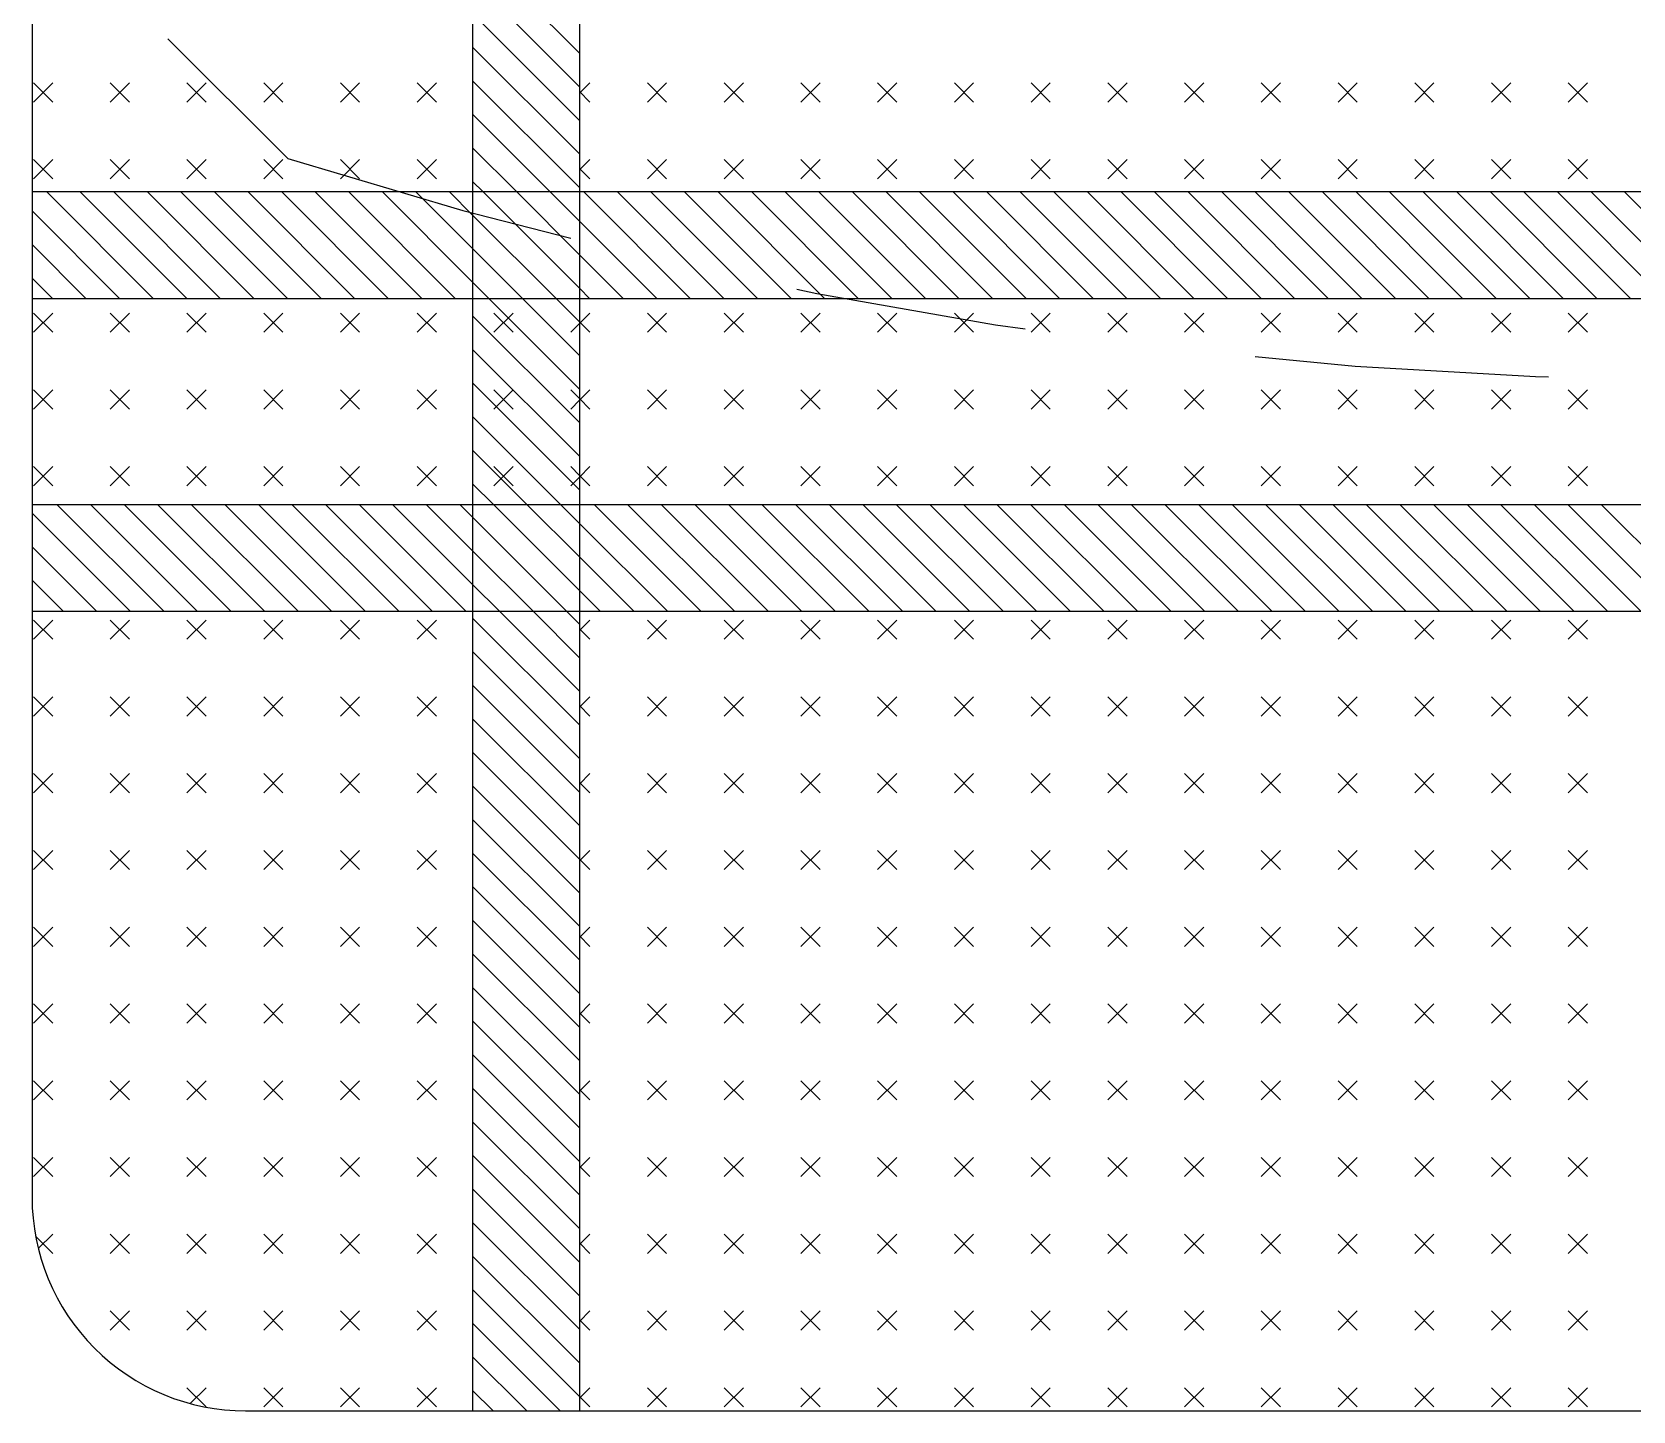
# Model space of a CAD drawing. Extents: x 877.3 to 905.5, y -378.9 to -356.4.
# Drawn here: x 884.584 to 885.276, y -370.629 to -370.034 of the extents above; entities that cross this region are included whole.
import ezdxf

# ---------------------------------------------------------------- set-up
doc = ezdxf.new("R2010")
doc.units = 0
doc.header["$LTSCALE"] = 0.01
doc.linetypes.add('DASHDOT', pattern=[25.4, 12.7, -6.35, 0, -6.35])
doc.layers.get('0').update_dxf_attribs({"linetype": 'CONTINUOUS'})

msp = doc.modelspace()

# ---------------------------------------------------------------- linework, layer by layer
at = {"color": 7}
for p, q in [((884.58451, -368.87675), (884.58445, -370.53659)), ((884.77468, -369.27101), (884.77462, -370.62881)), ((884.82079, -369.27101), (884.82073, -370.62881)), ((884.82075, -370.04294), (884.77465, -369.99684)), ((884.82075, -370.05743), (884.77465, -370.01133)), ((884.82075, -370.07192), (884.77465, -370.02582)), ((884.82075, -370.08642), (884.77465, -370.04031)), ((884.82075, -370.10091), (884.77465, -370.0548)), ((884.59337, -370.06399), (884.58509, -370.05571)), ((884.58509, -370.06399), (884.59337, -370.05571)), ((884.6265, -370.06399), (884.61821, -370.05571)), ((884.61821, -370.06399), (884.6265, -370.05571)), ((884.65962, -370.06399), (884.65134, -370.05571)), ((884.65134, -370.06399), (884.65962, -370.05571)), ((884.69274, -370.06399), (884.68446, -370.05571)), ((884.68446, -370.06399), (884.69274, -370.05571)), ((884.72587, -370.06399), (884.71759, -370.05571)), ((884.71759, -370.06399), (884.72587, -370.05571)), ((884.75899, -370.06399), (884.75071, -370.05571)), ((884.75071, -370.06399), (884.75899, -370.05571)), ((884.82075, -370.06019), (884.82524, -370.05571)), ((884.82524, -370.06399), (884.82075, -370.0595)), ((884.85836, -370.06399), (884.85008, -370.05571)), ((884.85008, -370.06399), (884.85836, -370.05571)), ((884.89149, -370.06399), (884.88321, -370.05571)), ((884.88321, -370.06399), (884.89149, -370.05571)), ((884.92461, -370.06399), (884.91633, -370.05571)), ((884.91633, -370.06399), (884.92461, -370.05571)), ((884.95773, -370.06399), (884.94945, -370.05571)), ((884.94945, -370.06399), (884.95773, -370.05571)), ((884.99086, -370.06399), (884.98258, -370.05571)), ((884.98258, -370.06399), (884.99086, -370.05571)), ((885.02398, -370.06399), (885.0157, -370.05571)), ((885.0157, -370.06399), (885.02398, -370.05571)), ((885.05711, -370.06399), (885.04883, -370.05571)), ((885.04883, -370.06399), (885.05711, -370.05571)), ((885.09023, -370.06399), (885.08195, -370.05571)), ((885.08195, -370.06399), (885.09023, -370.05571)), ((885.12335, -370.06399), (885.11507, -370.05571)), ((885.11507, -370.06399), (885.12335, -370.05571)), ((885.15648, -370.06399), (885.1482, -370.05571)), ((885.1482, -370.06399), (885.15648, -370.05571)), ((885.1896, -370.06399), (885.18132, -370.05571)), ((885.18132, -370.06399), (885.1896, -370.05571)), ((885.22273, -370.06399), (885.21444, -370.05571)), ((885.21444, -370.06399), (885.22273, -370.05571)), ((885.25585, -370.06399), (885.24757, -370.05571)), ((885.24757, -370.06399), (885.25585, -370.05571)), ((884.80815, -370.1028), (884.77465, -370.06929)), ((884.59337, -370.09711), (884.58509, -370.08883)), ((884.58509, -370.09711), (884.59337, -370.08883)), ((884.6265, -370.09711), (884.61821, -370.08883)), ((884.61821, -370.09711), (884.6265, -370.08883)), ((884.65962, -370.09711), (884.65134, -370.08883)), ((884.65134, -370.09711), (884.65962, -370.08883)), ((884.69274, -370.09711), (884.68446, -370.08883)), ((884.68446, -370.09711), (884.69274, -370.08883)), ((884.72587, -370.09711), (884.71759, -370.08883)), ((884.71759, -370.09711), (884.72587, -370.08883)), ((884.75899, -370.09711), (884.75071, -370.08883)), ((884.75071, -370.09711), (884.75899, -370.08883)), ((884.79366, -370.1028), (884.77465, -370.08378)), ((884.82075, -370.09332), (884.82524, -370.08883)), ((884.85836, -370.09711), (884.85008, -370.08883)), ((884.85008, -370.09711), (884.85836, -370.08883)), ((884.89149, -370.09711), (884.88321, -370.08883)), ((884.88321, -370.09711), (884.89149, -370.08883)), ((884.92461, -370.09711), (884.91633, -370.08883)), ((884.91633, -370.09711), (884.92461, -370.08883)), ((884.95773, -370.09711), (884.94945, -370.08883)), ((884.94945, -370.09711), (884.95773, -370.08883)), ((884.99086, -370.09711), (884.98258, -370.08883)), ((884.98258, -370.09711), (884.99086, -370.08883)), ((885.02398, -370.09711), (885.0157, -370.08883)), ((885.0157, -370.09711), (885.02398, -370.08883)), ((885.05711, -370.09711), (885.04883, -370.08883)), ((885.04883, -370.09711), (885.05711, -370.08883)), ((885.09023, -370.09711), (885.08195, -370.08883)), ((885.08195, -370.09711), (885.09023, -370.08883)), ((885.12335, -370.09711), (885.11507, -370.08883)), ((885.11507, -370.09711), (885.12335, -370.08883)), ((885.15648, -370.09711), (885.1482, -370.08883)), ((885.1482, -370.09711), (885.15648, -370.08883)), ((885.1896, -370.09711), (885.18132, -370.08883)), ((885.18132, -370.09711), (885.1896, -370.08883)), ((885.22273, -370.09711), (885.21444, -370.08883)), ((885.21444, -370.09711), (885.22273, -370.08883)), ((885.25585, -370.09711), (885.24757, -370.08883)), ((885.24757, -370.09711), (885.25585, -370.08883)), ((884.82524, -370.09711), (884.82075, -370.09263)), ((885.96766, -370.10285), (884.58446, -370.10279)), ((884.63688, -370.1489), (884.59077, -370.10279)), ((884.65137, -370.1489), (884.60526, -370.10279)), ((884.66586, -370.1489), (884.61975, -370.10279)), ((884.68035, -370.1489), (884.63424, -370.10279)), ((884.69484, -370.1489), (884.64874, -370.10279)), ((884.70934, -370.1489), (884.66323, -370.10279)), ((884.72383, -370.1489), (884.67772, -370.10279)), ((884.73832, -370.1489), (884.69221, -370.10279)), ((884.75281, -370.1489), (884.70671, -370.10279)), ((884.76731, -370.1489), (884.7212, -370.10279)), ((884.77464, -370.14175), (884.73569, -370.1028)), ((884.77464, -370.12726), (884.75018, -370.1028)), ((884.77464, -370.11277), (884.76467, -370.1028)), ((884.77917, -370.1028), (884.77464, -370.09827)), ((884.82075, -370.14438), (884.77917, -370.1028)), ((884.82075, -370.12989), (884.79366, -370.1028)), ((884.82075, -370.1154), (884.80815, -370.1028)), ((884.86875, -370.14891), (884.82264, -370.1028)), ((884.88324, -370.14891), (884.83714, -370.1028)), ((884.89774, -370.14891), (884.85163, -370.1028)), ((884.91223, -370.14891), (884.86612, -370.1028)), ((884.92672, -370.14891), (884.88061, -370.1028)), ((884.94121, -370.14891), (884.89511, -370.1028)), ((884.95571, -370.14891), (884.9096, -370.1028)), ((884.9702, -370.14891), (884.92409, -370.1028)), ((884.98469, -370.14891), (884.93858, -370.1028)), ((884.99918, -370.14891), (884.95307, -370.1028)), ((885.01368, -370.14891), (884.96757, -370.1028)), ((885.02817, -370.14891), (884.98206, -370.10281)), ((885.04266, -370.14891), (884.99655, -370.10281)), ((885.05715, -370.14892), (885.01104, -370.10281)), ((885.07164, -370.14892), (885.02554, -370.10281)), ((885.08614, -370.14892), (885.04003, -370.10281)), ((885.10063, -370.14892), (885.05452, -370.10281)), ((885.11512, -370.14892), (885.06901, -370.10281)), ((885.12961, -370.14892), (885.08351, -370.10281)), ((885.14411, -370.14892), (885.098, -370.10281)), ((885.1586, -370.14892), (885.11249, -370.10281)), ((885.17309, -370.14892), (885.12698, -370.10281)), ((885.18758, -370.14892), (885.14147, -370.10281)), ((885.20208, -370.14892), (885.15597, -370.10281)), ((885.21657, -370.14892), (885.17046, -370.10281)), ((885.23106, -370.14892), (885.18495, -370.10281)), ((885.24555, -370.14892), (885.19944, -370.10281)), ((885.26004, -370.14892), (885.21394, -370.10281)), ((885.27454, -370.14892), (885.22843, -370.10282)), ((885.28903, -370.14892), (885.24292, -370.10282)), ((885.30352, -370.14893), (885.25741, -370.10282)), ((885.31801, -370.14893), (885.27191, -370.10282)), ((884.62238, -370.1489), (884.58446, -370.11098)), ((884.81078, -370.14891), (884.77464, -370.11277)), ((884.85426, -370.14891), (884.82075, -370.1154)), ((884.60789, -370.1489), (884.58446, -370.12547)), ((884.79629, -370.1489), (884.77464, -370.12726)), ((884.83977, -370.14891), (884.82075, -370.12989)), ((884.5934, -370.1489), (884.58446, -370.13996)), ((884.7818, -370.1489), (884.77464, -370.14175)), ((884.82528, -370.14891), (884.82075, -370.14438)), ((885.96766, -370.14895), (884.58446, -370.1489)), ((884.82075, -370.18785), (884.7818, -370.1489)), ((884.82075, -370.17336), (884.79629, -370.1489)), ((884.82075, -370.15887), (884.81078, -370.14891)), ((884.59337, -370.16336), (884.58509, -370.15508)), ((884.58509, -370.16336), (884.59337, -370.15508)), ((884.6265, -370.16336), (884.61821, -370.15508)), ((884.61821, -370.16336), (884.6265, -370.15508)), ((884.65962, -370.16336), (884.65134, -370.15508)), ((884.65134, -370.16336), (884.65962, -370.15508)), ((884.69274, -370.16336), (884.68446, -370.15508)), ((884.68446, -370.16336), (884.69274, -370.15508)), ((884.72587, -370.16336), (884.71759, -370.15508)), ((884.71759, -370.16336), (884.72587, -370.15508)), ((884.75899, -370.16336), (884.75071, -370.15508)), ((884.75071, -370.16336), (884.75899, -370.15508)), ((884.82075, -370.20234), (884.77464, -370.15624)), ((884.79212, -370.16336), (884.78383, -370.15508)), ((884.78383, -370.16336), (884.79212, -370.15508)), ((884.82075, -370.15887), (884.81696, -370.15508)), ((884.82075, -370.15957), (884.82524, -370.15508)), ((884.85836, -370.16336), (884.85008, -370.15508)), ((884.85008, -370.16336), (884.85836, -370.15508)), ((884.89149, -370.16336), (884.88321, -370.15508)), ((884.88321, -370.16336), (884.89149, -370.15508)), ((884.92461, -370.16336), (884.91633, -370.15508)), ((884.91633, -370.16336), (884.92461, -370.15508)), ((884.95773, -370.16336), (884.94945, -370.15508)), ((884.94945, -370.16336), (884.95773, -370.15508)), ((884.99086, -370.16336), (884.98258, -370.15508)), ((884.98258, -370.16336), (884.99086, -370.15508)), ((885.02398, -370.16336), (885.0157, -370.15508)), ((885.0157, -370.16336), (885.02398, -370.15508)), ((885.05711, -370.16336), (885.04883, -370.15508)), ((885.04883, -370.16336), (885.05711, -370.15508)), ((885.09023, -370.16336), (885.08195, -370.15508)), ((885.08195, -370.16336), (885.09023, -370.15508)), ((885.12335, -370.16336), (885.11507, -370.15508)), ((885.11507, -370.16336), (885.12335, -370.15508)), ((885.15648, -370.16336), (885.1482, -370.15508)), ((885.1482, -370.16336), (885.15648, -370.15508)), ((885.1896, -370.16336), (885.18132, -370.15508)), ((885.18132, -370.16336), (885.1896, -370.15508)), ((885.22273, -370.16336), (885.21444, -370.15508)), ((885.21444, -370.16336), (885.22273, -370.15508)), ((885.25585, -370.16336), (885.24757, -370.15508)), ((885.24757, -370.16336), (885.25585, -370.15508)), ((884.81696, -370.16336), (884.82075, -370.15957)), ((884.82524, -370.16336), (884.82075, -370.15887)), ((884.82075, -370.21684), (884.77464, -370.17073)), ((884.82075, -370.23133), (884.77464, -370.18522)), ((884.59337, -370.19648), (884.58509, -370.1882)), ((884.58509, -370.19648), (884.59337, -370.1882)), ((884.6265, -370.19648), (884.61821, -370.1882)), ((884.61821, -370.19648), (884.6265, -370.1882)), ((884.65962, -370.19648), (884.65134, -370.1882)), ((884.65134, -370.19648), (884.65962, -370.1882)), ((884.69274, -370.19648), (884.68446, -370.1882)), ((884.68446, -370.19648), (884.69274, -370.1882)), ((884.72587, -370.19648), (884.71759, -370.1882)), ((884.71759, -370.19648), (884.72587, -370.1882)), ((884.75899, -370.19648), (884.75071, -370.1882)), ((884.75071, -370.19648), (884.75899, -370.1882)), ((884.79212, -370.19648), (884.78383, -370.1882)), ((884.78383, -370.19648), (884.79212, -370.1882)), ((884.82075, -370.19199), (884.81696, -370.1882)), ((884.81696, -370.19648), (884.82075, -370.1927)), ((884.82075, -370.1927), (884.82524, -370.1882)), ((884.82524, -370.19648), (884.82075, -370.19199)), ((884.85836, -370.19648), (884.85008, -370.1882)), ((884.85008, -370.19648), (884.85836, -370.1882)), ((884.89149, -370.19648), (884.88321, -370.1882)), ((884.88321, -370.19648), (884.89149, -370.1882)), ((884.92461, -370.19648), (884.91633, -370.1882)), ((884.91633, -370.19648), (884.92461, -370.1882)), ((884.95773, -370.19648), (884.94945, -370.1882)), ((884.94945, -370.19648), (884.95773, -370.1882)), ((884.99086, -370.19648), (884.98258, -370.1882)), ((884.98258, -370.19648), (884.99086, -370.1882)), ((885.02398, -370.19648), (885.0157, -370.1882)), ((885.0157, -370.19648), (885.02398, -370.1882)), ((885.05711, -370.19648), (885.04883, -370.1882)), ((885.04883, -370.19648), (885.05711, -370.1882)), ((885.09023, -370.19648), (885.08195, -370.1882)), ((885.08195, -370.19648), (885.09023, -370.1882)), ((885.12335, -370.19648), (885.11507, -370.1882)), ((885.11507, -370.19648), (885.12335, -370.1882)), ((885.15648, -370.19648), (885.1482, -370.1882)), ((885.1482, -370.19648), (885.15648, -370.1882)), ((885.1896, -370.19648), (885.18132, -370.1882)), ((885.18132, -370.19648), (885.1896, -370.1882)), ((885.22273, -370.19648), (885.21444, -370.1882)), ((885.21444, -370.19648), (885.22273, -370.1882)), ((885.25585, -370.19648), (885.24757, -370.1882)), ((885.24757, -370.19648), (885.25585, -370.1882)), ((884.81272, -370.23779), (884.77464, -370.19971)), ((884.79823, -370.23779), (884.77464, -370.2142)), ((884.59337, -370.22961), (884.58509, -370.22133)), ((884.58509, -370.22961), (884.59337, -370.22133)), ((884.6265, -370.22961), (884.61821, -370.22133)), ((884.61821, -370.22961), (884.6265, -370.22133)), ((884.65962, -370.22961), (884.65134, -370.22133)), ((884.65134, -370.22961), (884.65962, -370.22133)), ((884.69274, -370.22961), (884.68446, -370.22133)), ((884.68446, -370.22961), (884.69274, -370.22133)), ((884.72587, -370.22961), (884.71759, -370.22133)), ((884.71759, -370.22961), (884.72587, -370.22133)), ((884.75899, -370.22961), (884.75071, -370.22133)), ((884.75071, -370.22961), (884.75899, -370.22133)), ((884.79212, -370.22961), (884.78383, -370.22133)), ((884.78383, -370.22961), (884.79212, -370.22133)), ((884.82075, -370.22512), (884.81696, -370.22133)), ((884.81696, -370.22961), (884.82075, -370.22582)), ((884.82075, -370.22582), (884.82524, -370.22133)), ((884.82524, -370.22961), (884.82075, -370.22512)), ((884.85836, -370.22961), (884.85008, -370.22133)), ((884.85008, -370.22961), (884.85836, -370.22133)), ((884.89149, -370.22961), (884.88321, -370.22133)), ((884.88321, -370.22961), (884.89149, -370.22133)), ((884.92461, -370.22961), (884.91633, -370.22133)), ((884.91633, -370.22961), (884.92461, -370.22133)), ((884.95773, -370.22961), (884.94945, -370.22133)), ((884.94945, -370.22961), (884.95773, -370.22133)), ((884.99086, -370.22961), (884.98258, -370.22133)), ((884.98258, -370.22961), (884.99086, -370.22133)), ((885.02398, -370.22961), (885.0157, -370.22133)), ((885.0157, -370.22961), (885.02398, -370.22133)), ((885.05711, -370.22961), (885.04883, -370.22133)), ((885.04883, -370.22961), (885.05711, -370.22133)), ((885.09023, -370.22961), (885.08195, -370.22133)), ((885.08195, -370.22961), (885.09023, -370.22133)), ((885.12335, -370.22961), (885.11507, -370.22133)), ((885.11507, -370.22961), (885.12335, -370.22133)), ((885.15648, -370.22961), (885.1482, -370.22133)), ((885.1482, -370.22961), (885.15648, -370.22133)), ((885.1896, -370.22961), (885.18132, -370.22133)), ((885.18132, -370.22961), (885.1896, -370.22133)), ((885.22273, -370.22961), (885.21444, -370.22133)), ((885.21444, -370.22961), (885.22273, -370.22133)), ((885.25585, -370.22961), (885.24757, -370.22133)), ((885.24757, -370.22961), (885.25585, -370.22133)), ((884.78373, -370.23779), (884.77464, -370.22869)), ((885.96766, -370.23784), (884.58446, -370.23778)), ((884.62695, -370.28389), (884.58446, -370.2414)), ((884.64144, -370.28389), (884.59533, -370.23778)), ((884.65594, -370.28389), (884.60983, -370.23778)), ((884.67043, -370.28389), (884.62432, -370.23778)), ((884.68492, -370.28389), (884.63881, -370.23778)), ((884.69941, -370.28389), (884.6533, -370.23778)), ((884.7139, -370.28389), (884.6678, -370.23779)), ((884.7284, -370.28389), (884.68229, -370.23779)), ((884.74289, -370.28389), (884.69678, -370.23779)), ((884.75738, -370.2839), (884.71127, -370.23779)), ((884.77187, -370.2839), (884.72577, -370.23779)), ((884.77464, -370.27217), (884.74026, -370.23779)), ((884.77464, -370.25768), (884.75475, -370.23779)), ((884.77464, -370.24319), (884.76924, -370.23779)), ((884.82074, -370.2748), (884.78373, -370.23779)), ((884.82074, -370.26031), (884.79823, -370.23779)), ((884.82075, -370.24582), (884.81272, -370.23779)), ((884.87332, -370.2839), (884.82721, -370.23779)), ((884.88781, -370.2839), (884.8417, -370.23779)), ((884.9023, -370.2839), (884.8562, -370.23779)), ((884.9168, -370.2839), (884.87069, -370.23779)), ((884.93129, -370.2839), (884.88518, -370.23779)), ((884.94578, -370.2839), (884.89967, -370.23779)), ((884.96027, -370.2839), (884.91417, -370.2378)), ((884.97477, -370.2839), (884.92866, -370.2378)), ((884.98926, -370.28391), (884.94315, -370.2378)), ((885.00375, -370.28391), (884.95764, -370.2378)), ((885.01824, -370.28391), (884.97213, -370.2378)), ((885.03274, -370.28391), (884.98663, -370.2378)), ((885.04723, -370.28391), (885.00112, -370.2378)), ((885.06172, -370.28391), (885.01561, -370.2378)), ((885.07621, -370.28391), (885.0301, -370.2378)), ((885.0907, -370.28391), (885.0446, -370.2378)), ((885.1052, -370.28391), (885.05909, -370.2378)), ((885.11969, -370.28391), (885.07358, -370.2378)), ((885.13418, -370.28391), (885.08807, -370.2378)), ((885.14867, -370.28391), (885.10257, -370.2378)), ((885.16317, -370.28391), (885.11706, -370.2378)), ((885.17766, -370.28391), (885.13155, -370.2378)), ((885.19215, -370.28391), (885.14604, -370.2378)), ((885.20664, -370.28391), (885.16053, -370.23781)), ((885.22114, -370.28391), (885.17503, -370.23781)), ((885.23563, -370.28392), (885.18952, -370.23781)), ((885.25012, -370.28392), (885.20401, -370.23781)), ((885.26461, -370.28392), (885.2185, -370.23781)), ((885.2791, -370.28392), (885.233, -370.23781)), ((885.2936, -370.28392), (885.24749, -370.23781)), ((885.30809, -370.28392), (885.26198, -370.23781)), ((884.81535, -370.2839), (884.77464, -370.24319)), ((884.85883, -370.2839), (884.82075, -370.24582)), ((884.61246, -370.28389), (884.58446, -370.25589)), ((884.80086, -370.2839), (884.77464, -370.25768)), ((884.84434, -370.2839), (884.82074, -370.26031)), ((884.59797, -370.28389), (884.58446, -370.27038)), ((884.78637, -370.2839), (884.77464, -370.27217)), ((884.82984, -370.2839), (884.82074, -370.2748)), ((885.96765, -370.28394), (884.58446, -370.28389)), ((884.59337, -370.29586), (884.58509, -370.28758)), ((884.58509, -370.29586), (884.59337, -370.28758)), ((884.6265, -370.29586), (884.61821, -370.28758)), ((884.61821, -370.29586), (884.6265, -370.28758)), ((884.65962, -370.29586), (884.65134, -370.28758)), ((884.65134, -370.29586), (884.65962, -370.28758)), ((884.69274, -370.29586), (884.68446, -370.28758)), ((884.68446, -370.29586), (884.69274, -370.28758)), ((884.72587, -370.29586), (884.71759, -370.28758)), ((884.71759, -370.29586), (884.72587, -370.28758)), ((884.75899, -370.29586), (884.75071, -370.28758)), ((884.75071, -370.29586), (884.75899, -370.28758)), ((884.82074, -370.33276), (884.77464, -370.28666)), ((884.82074, -370.31827), (884.78637, -370.2839)), ((884.82074, -370.30378), (884.80086, -370.2839)), ((884.82074, -370.28929), (884.81535, -370.2839)), ((884.82074, -370.29207), (884.82524, -370.28758)), ((884.85836, -370.29586), (884.85008, -370.28758)), ((884.85008, -370.29586), (884.85836, -370.28758)), ((884.89149, -370.29586), (884.88321, -370.28758)), ((884.88321, -370.29586), (884.89149, -370.28758)), ((884.92461, -370.29586), (884.91633, -370.28758)), ((884.91633, -370.29586), (884.92461, -370.28758)), ((884.95773, -370.29586), (884.94945, -370.28758)), ((884.94945, -370.29586), (884.95773, -370.28758)), ((884.99086, -370.29586), (884.98258, -370.28758)), ((884.98258, -370.29586), (884.99086, -370.28758)), ((885.02398, -370.29586), (885.0157, -370.28758)), ((885.0157, -370.29586), (885.02398, -370.28758)), ((885.05711, -370.29586), (885.04883, -370.28758)), ((885.04883, -370.29586), (885.05711, -370.28758)), ((885.09023, -370.29586), (885.08195, -370.28758)), ((885.08195, -370.29586), (885.09023, -370.28758)), ((885.12335, -370.29586), (885.11507, -370.28758)), ((885.11507, -370.29586), (885.12335, -370.28758)), ((885.15648, -370.29586), (885.1482, -370.28758)), ((885.1482, -370.29586), (885.15648, -370.28758)), ((885.1896, -370.29586), (885.18132, -370.28758)), ((885.18132, -370.29586), (885.1896, -370.28758)), ((885.22273, -370.29586), (885.21444, -370.28758)), ((885.21444, -370.29586), (885.22273, -370.28758)), ((885.25585, -370.29586), (885.24757, -370.28758)), ((885.24757, -370.29586), (885.25585, -370.28758)), ((884.82524, -370.29586), (884.82074, -370.29136)), ((884.82074, -370.34726), (884.77464, -370.30115)), ((884.82074, -370.36175), (884.77464, -370.31564)), ((884.59337, -370.32898), (884.58509, -370.3207)), ((884.58509, -370.32898), (884.59337, -370.3207)), ((884.6265, -370.32898), (884.61821, -370.3207)), ((884.61821, -370.32898), (884.6265, -370.3207)), ((884.65962, -370.32898), (884.65134, -370.3207)), ((884.65134, -370.32898), (884.65962, -370.3207)), ((884.69274, -370.32898), (884.68446, -370.3207)), ((884.68446, -370.32898), (884.69274, -370.3207)), ((884.72587, -370.32898), (884.71759, -370.3207)), ((884.71759, -370.32898), (884.72587, -370.3207)), ((884.75899, -370.32898), (884.75071, -370.3207)), ((884.75071, -370.32898), (884.75899, -370.3207)), ((884.82074, -370.3252), (884.82524, -370.3207)), ((884.85836, -370.32898), (884.85008, -370.3207)), ((884.85008, -370.32898), (884.85836, -370.3207)), ((884.89149, -370.32898), (884.88321, -370.3207)), ((884.88321, -370.32898), (884.89149, -370.3207)), ((884.92461, -370.32898), (884.91633, -370.3207)), ((884.91633, -370.32898), (884.92461, -370.3207)), ((884.95773, -370.32898), (884.94945, -370.3207)), ((884.94945, -370.32898), (884.95773, -370.3207)), ((884.99086, -370.32898), (884.98258, -370.3207)), ((884.98258, -370.32898), (884.99086, -370.3207)), ((885.02398, -370.32898), (885.0157, -370.3207)), ((885.0157, -370.32898), (885.02398, -370.3207)), ((885.05711, -370.32898), (885.04883, -370.3207)), ((885.04883, -370.32898), (885.05711, -370.3207)), ((885.09023, -370.32898), (885.08195, -370.3207)), ((885.08195, -370.32898), (885.09023, -370.3207)), ((885.12335, -370.32898), (885.11507, -370.3207)), ((885.11507, -370.32898), (885.12335, -370.3207)), ((885.15648, -370.32898), (885.1482, -370.3207)), ((885.1482, -370.32898), (885.15648, -370.3207)), ((885.1896, -370.32898), (885.18132, -370.3207)), ((885.18132, -370.32898), (885.1896, -370.3207)), ((885.22273, -370.32898), (885.21444, -370.3207)), ((885.21444, -370.32898), (885.22273, -370.3207)), ((885.25585, -370.32898), (885.24757, -370.3207)), ((885.24757, -370.32898), (885.25585, -370.3207)), ((884.82074, -370.37624), (884.77464, -370.33013)), ((884.82524, -370.32898), (884.82074, -370.32448)), ((884.82074, -370.39073), (884.77463, -370.34462)), ((884.59337, -370.3621), (884.58509, -370.35382)), ((884.58509, -370.3621), (884.59337, -370.35382)), ((884.6265, -370.3621), (884.61821, -370.35382)), ((884.61821, -370.3621), (884.6265, -370.35382)), ((884.65962, -370.3621), (884.65134, -370.35382)), ((884.65134, -370.3621), (884.65962, -370.35382)), ((884.69274, -370.3621), (884.68446, -370.35382)), ((884.68446, -370.3621), (884.69274, -370.35382)), ((884.72587, -370.3621), (884.71759, -370.35382)), ((884.71759, -370.3621), (884.72587, -370.35382)), ((884.75899, -370.3621), (884.75071, -370.35382)), ((884.75071, -370.3621), (884.75899, -370.35382)), ((884.82074, -370.35832), (884.82524, -370.35382)), ((884.82524, -370.3621), (884.82074, -370.35761)), ((884.85836, -370.3621), (884.85008, -370.35382)), ((884.85008, -370.3621), (884.85836, -370.35382)), ((884.89149, -370.3621), (884.88321, -370.35382)), ((884.88321, -370.3621), (884.89149, -370.35382)), ((884.92461, -370.3621), (884.91633, -370.35382)), ((884.91633, -370.3621), (884.92461, -370.35382)), ((884.95773, -370.3621), (884.94945, -370.35382)), ((884.94945, -370.3621), (884.95773, -370.35382)), ((884.99086, -370.3621), (884.98258, -370.35382)), ((884.98258, -370.3621), (884.99086, -370.35382)), ((885.02398, -370.3621), (885.0157, -370.35382)), ((885.0157, -370.3621), (885.02398, -370.35382)), ((885.05711, -370.3621), (885.04883, -370.35382)), ((885.04883, -370.3621), (885.05711, -370.35382)), ((885.09023, -370.3621), (885.08195, -370.35382)), ((885.08195, -370.3621), (885.09023, -370.35382)), ((885.12335, -370.3621), (885.11507, -370.35382)), ((885.11507, -370.3621), (885.12335, -370.35382)), ((885.15648, -370.3621), (885.1482, -370.35382)), ((885.1482, -370.3621), (885.15648, -370.35382)), ((885.1896, -370.3621), (885.18132, -370.35382)), ((885.18132, -370.3621), (885.1896, -370.35382)), ((885.22273, -370.3621), (885.21444, -370.35382)), ((885.21444, -370.3621), (885.22273, -370.35382)), ((885.25585, -370.3621), (885.24757, -370.35382)), ((885.24757, -370.3621), (885.25585, -370.35382)), ((884.82074, -370.40522), (884.77463, -370.35911)), ((884.82074, -370.41971), (884.77463, -370.37361)), ((884.59337, -370.39523), (884.58509, -370.38695)), ((884.58509, -370.39523), (884.59337, -370.38695)), ((884.6265, -370.39523), (884.61821, -370.38695)), ((884.61821, -370.39523), (884.6265, -370.38695)), ((884.65962, -370.39523), (884.65134, -370.38695)), ((884.65134, -370.39523), (884.65962, -370.38695)), ((884.69274, -370.39523), (884.68446, -370.38695)), ((884.68446, -370.39523), (884.69274, -370.38695)), ((884.72587, -370.39523), (884.71759, -370.38695)), ((884.71759, -370.39523), (884.72587, -370.38695)), ((884.75899, -370.39523), (884.75071, -370.38695)), ((884.75071, -370.39523), (884.75899, -370.38695)), ((884.82074, -370.4342), (884.77463, -370.3881)), ((884.82074, -370.39145), (884.82524, -370.38695)), ((884.82524, -370.39523), (884.82074, -370.39073)), ((884.85836, -370.39523), (884.85008, -370.38695)), ((884.85008, -370.39523), (884.85836, -370.38695)), ((884.89149, -370.39523), (884.88321, -370.38695)), ((884.88321, -370.39523), (884.89149, -370.38695)), ((884.92461, -370.39523), (884.91633, -370.38695)), ((884.91633, -370.39523), (884.92461, -370.38695)), ((884.95773, -370.39523), (884.94945, -370.38695)), ((884.94945, -370.39523), (884.95773, -370.38695)), ((884.99086, -370.39523), (884.98258, -370.38695)), ((884.98258, -370.39523), (884.99086, -370.38695)), ((885.02398, -370.39523), (885.0157, -370.38695)), ((885.0157, -370.39523), (885.02398, -370.38695)), ((885.05711, -370.39523), (885.04883, -370.38695)), ((885.04883, -370.39523), (885.05711, -370.38695)), ((885.09023, -370.39523), (885.08195, -370.38695)), ((885.08195, -370.39523), (885.09023, -370.38695)), ((885.12335, -370.39523), (885.11507, -370.38695)), ((885.11507, -370.39523), (885.12335, -370.38695)), ((885.15648, -370.39523), (885.1482, -370.38695)), ((885.1482, -370.39523), (885.15648, -370.38695)), ((885.1896, -370.39523), (885.18132, -370.38695)), ((885.18132, -370.39523), (885.1896, -370.38695)), ((885.22273, -370.39523), (885.21444, -370.38695)), ((885.21444, -370.39523), (885.22273, -370.38695)), ((885.25585, -370.39523), (885.24757, -370.38695)), ((885.24757, -370.39523), (885.25585, -370.38695)), ((884.82074, -370.44869), (884.77463, -370.40259)), ((884.59337, -370.42835), (884.58509, -370.42007)), ((884.58509, -370.42835), (884.59337, -370.42007)), ((884.6265, -370.42835), (884.61821, -370.42007)), ((884.61821, -370.42835), (884.6265, -370.42007)), ((884.65962, -370.42835), (884.65134, -370.42007)), ((884.65134, -370.42835), (884.65962, -370.42007)), ((884.69274, -370.42835), (884.68446, -370.42007)), ((884.68446, -370.42835), (884.69274, -370.42007)), ((884.72587, -370.42835), (884.71759, -370.42007)), ((884.71759, -370.42835), (884.72587, -370.42007)), ((884.75899, -370.42835), (884.75071, -370.42007)), ((884.75071, -370.42835), (884.75899, -370.42007)), ((884.82074, -370.46318), (884.77463, -370.41708)), ((884.82074, -370.42457), (884.82524, -370.42007)), ((884.85836, -370.42835), (884.85008, -370.42007)), ((884.85008, -370.42835), (884.85836, -370.42007)), ((884.89149, -370.42835), (884.88321, -370.42007)), ((884.88321, -370.42835), (884.89149, -370.42007)), ((884.92461, -370.42835), (884.91633, -370.42007)), ((884.91633, -370.42835), (884.92461, -370.42007)), ((884.95773, -370.42835), (884.94945, -370.42007)), ((884.94945, -370.42835), (884.95773, -370.42007)), ((884.99086, -370.42835), (884.98258, -370.42007)), ((884.98258, -370.42835), (884.99086, -370.42007)), ((885.02398, -370.42835), (885.0157, -370.42007)), ((885.0157, -370.42835), (885.02398, -370.42007)), ((885.05711, -370.42835), (885.04883, -370.42007)), ((885.04883, -370.42835), (885.05711, -370.42007)), ((885.09023, -370.42835), (885.08195, -370.42007)), ((885.08195, -370.42835), (885.09023, -370.42007)), ((885.12335, -370.42835), (885.11507, -370.42007)), ((885.11507, -370.42835), (885.12335, -370.42007)), ((885.15648, -370.42835), (885.1482, -370.42007)), ((885.1482, -370.42835), (885.15648, -370.42007)), ((885.1896, -370.42835), (885.18132, -370.42007)), ((885.18132, -370.42835), (885.1896, -370.42007)), ((885.22273, -370.42835), (885.21444, -370.42007)), ((885.21444, -370.42835), (885.22273, -370.42007)), ((885.25585, -370.42835), (885.24757, -370.42007)), ((885.24757, -370.42835), (885.25585, -370.42007)), ((884.82524, -370.42835), (884.82074, -370.42385)), ((884.82074, -370.47768), (884.77463, -370.43157)), ((884.82074, -370.49217), (884.77463, -370.44606)), ((884.59337, -370.46148), (884.58509, -370.4532)), ((884.58509, -370.46148), (884.59337, -370.4532)), ((884.6265, -370.46148), (884.61821, -370.4532)), ((884.61821, -370.46148), (884.6265, -370.4532)), ((884.65962, -370.46148), (884.65134, -370.4532)), ((884.65134, -370.46148), (884.65962, -370.4532)), ((884.69274, -370.46148), (884.68446, -370.4532)), ((884.68446, -370.46148), (884.69274, -370.4532)), ((884.72587, -370.46148), (884.71759, -370.4532)), ((884.71759, -370.46148), (884.72587, -370.4532)), ((884.75899, -370.46148), (884.75071, -370.4532)), ((884.75071, -370.46148), (884.75899, -370.4532)), ((884.82074, -370.4577), (884.82524, -370.4532)), ((884.85836, -370.46148), (884.85008, -370.4532)), ((884.85008, -370.46148), (884.85836, -370.4532)), ((884.89149, -370.46148), (884.88321, -370.4532)), ((884.88321, -370.46148), (884.89149, -370.4532)), ((884.92461, -370.46148), (884.91633, -370.4532)), ((884.91633, -370.46148), (884.92461, -370.4532)), ((884.95773, -370.46148), (884.94945, -370.4532)), ((884.94945, -370.46148), (884.95773, -370.4532)), ((884.99086, -370.46148), (884.98258, -370.4532)), ((884.98258, -370.46148), (884.99086, -370.4532)), ((885.02398, -370.46148), (885.0157, -370.4532)), ((885.0157, -370.46148), (885.02398, -370.4532)), ((885.05711, -370.46148), (885.04883, -370.4532)), ((885.04883, -370.46148), (885.05711, -370.4532)), ((885.09023, -370.46148), (885.08195, -370.4532)), ((885.08195, -370.46148), (885.09023, -370.4532)), ((885.12335, -370.46148), (885.11507, -370.4532)), ((885.11507, -370.46148), (885.12335, -370.4532)), ((885.15648, -370.46148), (885.1482, -370.4532)), ((885.1482, -370.46148), (885.15648, -370.4532)), ((885.1896, -370.46148), (885.18132, -370.4532)), ((885.18132, -370.46148), (885.1896, -370.4532)), ((885.22273, -370.46148), (885.21444, -370.4532)), ((885.21444, -370.46148), (885.22273, -370.4532)), ((885.25585, -370.46148), (885.24757, -370.4532)), ((885.24757, -370.46148), (885.25585, -370.4532)), ((884.82073, -370.50666), (884.77463, -370.46055)), ((884.82524, -370.46148), (884.82074, -370.45697)), ((884.82073, -370.52115), (884.77463, -370.47504)), ((884.59337, -370.4946), (884.58509, -370.48632)), ((884.58509, -370.4946), (884.59337, -370.48632)), ((884.6265, -370.4946), (884.61821, -370.48632)), ((884.61821, -370.4946), (884.6265, -370.48632)), ((884.65962, -370.4946), (884.65134, -370.48632)), ((884.65134, -370.4946), (884.65962, -370.48632)), ((884.69274, -370.4946), (884.68446, -370.48632)), ((884.68446, -370.4946), (884.69274, -370.48632)), ((884.72587, -370.4946), (884.71759, -370.48632)), ((884.71759, -370.4946), (884.72587, -370.48632)), ((884.75899, -370.4946), (884.75071, -370.48632)), ((884.75071, -370.4946), (884.75899, -370.48632)), ((884.82073, -370.53564), (884.77463, -370.48953)), ((884.82074, -370.49082), (884.82524, -370.48632)), ((884.82524, -370.4946), (884.82074, -370.4901)), ((884.85836, -370.4946), (884.85008, -370.48632)), ((884.85008, -370.4946), (884.85836, -370.48632)), ((884.89149, -370.4946), (884.88321, -370.48632)), ((884.88321, -370.4946), (884.89149, -370.48632)), ((884.92461, -370.4946), (884.91633, -370.48632)), ((884.91633, -370.4946), (884.92461, -370.48632)), ((884.95773, -370.4946), (884.94945, -370.48632)), ((884.94945, -370.4946), (884.95773, -370.48632)), ((884.99086, -370.4946), (884.98258, -370.48632)), ((884.98258, -370.4946), (884.99086, -370.48632)), ((885.02398, -370.4946), (885.0157, -370.48632)), ((885.0157, -370.4946), (885.02398, -370.48632)), ((885.05711, -370.4946), (885.04883, -370.48632)), ((885.04883, -370.4946), (885.05711, -370.48632)), ((885.09023, -370.4946), (885.08195, -370.48632)), ((885.08195, -370.4946), (885.09023, -370.48632)), ((885.12335, -370.4946), (885.11507, -370.48632)), ((885.11507, -370.4946), (885.12335, -370.48632)), ((885.15648, -370.4946), (885.1482, -370.48632)), ((885.1482, -370.4946), (885.15648, -370.48632)), ((885.1896, -370.4946), (885.18132, -370.48632)), ((885.18132, -370.4946), (885.1896, -370.48632)), ((885.22273, -370.4946), (885.21444, -370.48632)), ((885.21444, -370.4946), (885.22273, -370.48632)), ((885.25585, -370.4946), (885.24757, -370.48632)), ((885.24757, -370.4946), (885.25585, -370.48632)), ((884.82073, -370.55013), (884.77463, -370.50403)), ((884.59337, -370.52772), (884.58509, -370.51944)), ((884.58509, -370.52772), (884.59337, -370.51944)), ((884.6265, -370.52772), (884.61821, -370.51944)), ((884.61821, -370.52772), (884.6265, -370.51944)), ((884.65962, -370.52772), (884.65134, -370.51944)), ((884.65134, -370.52772), (884.65962, -370.51944)), ((884.69274, -370.52772), (884.68446, -370.51944)), ((884.68446, -370.52772), (884.69274, -370.51944)), ((884.72587, -370.52772), (884.71759, -370.51944)), ((884.71759, -370.52772), (884.72587, -370.51944)), ((884.75899, -370.52772), (884.75071, -370.51944)), ((884.75071, -370.52772), (884.75899, -370.51944)), ((884.82073, -370.56462), (884.77463, -370.51852)), ((884.82073, -370.52395), (884.82524, -370.51944)), ((884.82524, -370.52772), (884.82073, -370.52322)), ((884.85836, -370.52772), (884.85008, -370.51944)), ((884.85008, -370.52772), (884.85836, -370.51944)), ((884.89149, -370.52772), (884.88321, -370.51944)), ((884.88321, -370.52772), (884.89149, -370.51944)), ((884.92461, -370.52772), (884.91633, -370.51944)), ((884.91633, -370.52772), (884.92461, -370.51944)), ((884.95773, -370.52772), (884.94945, -370.51944)), ((884.94945, -370.52772), (884.95773, -370.51944)), ((884.99086, -370.52772), (884.98258, -370.51944)), ((884.98258, -370.52772), (884.99086, -370.51944)), ((885.02398, -370.52772), (885.0157, -370.51944)), ((885.0157, -370.52772), (885.02398, -370.51944)), ((885.05711, -370.52772), (885.04883, -370.51944)), ((885.04883, -370.52772), (885.05711, -370.51944)), ((885.09023, -370.52772), (885.08195, -370.51944)), ((885.08195, -370.52772), (885.09023, -370.51944)), ((885.12335, -370.52772), (885.11507, -370.51944)), ((885.11507, -370.52772), (885.12335, -370.51944)), ((885.15648, -370.52772), (885.1482, -370.51944)), ((885.1482, -370.52772), (885.15648, -370.51944)), ((885.1896, -370.52772), (885.18132, -370.51944)), ((885.18132, -370.52772), (885.1896, -370.51944)), ((885.22273, -370.52772), (885.21444, -370.51944)), ((885.21444, -370.52772), (885.22273, -370.51944)), ((885.25585, -370.52772), (885.24757, -370.51944)), ((885.24757, -370.52772), (885.25585, -370.51944)), ((884.82073, -370.57911), (884.77463, -370.53301)), ((884.82073, -370.5936), (884.77463, -370.5475)), ((884.59337, -370.56085), (884.58601, -370.55348)), ((884.58716, -370.55878), (884.59337, -370.55257)), ((884.6265, -370.56085), (884.61821, -370.55257)), ((884.61821, -370.56085), (884.6265, -370.55257)), ((884.65962, -370.56085), (884.65134, -370.55257)), ((884.65134, -370.56085), (884.65962, -370.55257)), ((884.69274, -370.56085), (884.68446, -370.55257)), ((884.68446, -370.56085), (884.69274, -370.55257)), ((884.72587, -370.56085), (884.71759, -370.55257)), ((884.71759, -370.56085), (884.72587, -370.55257)), ((884.75899, -370.56085), (884.75071, -370.55257)), ((884.75071, -370.56085), (884.75899, -370.55257)), ((884.82073, -370.55707), (884.82524, -370.55257)), ((884.82524, -370.56085), (884.82073, -370.55634)), ((884.85836, -370.56085), (884.85008, -370.55257)), ((884.85008, -370.56085), (884.85836, -370.55257)), ((884.89149, -370.56085), (884.88321, -370.55257)), ((884.88321, -370.56085), (884.89149, -370.55257)), ((884.92461, -370.56085), (884.91633, -370.55257)), ((884.91633, -370.56085), (884.92461, -370.55257)), ((884.95773, -370.56085), (884.94945, -370.55257)), ((884.94945, -370.56085), (884.95773, -370.55257)), ((884.99086, -370.56085), (884.98258, -370.55257)), ((884.98258, -370.56085), (884.99086, -370.55257)), ((885.02398, -370.56085), (885.0157, -370.55257)), ((885.0157, -370.56085), (885.02398, -370.55257)), ((885.05711, -370.56085), (885.04883, -370.55257)), ((885.04883, -370.56085), (885.05711, -370.55257)), ((885.09023, -370.56085), (885.08195, -370.55257)), ((885.08195, -370.56085), (885.09023, -370.55257)), ((885.12335, -370.56085), (885.11507, -370.55257)), ((885.11507, -370.56085), (885.12335, -370.55257)), ((885.15648, -370.56085), (885.1482, -370.55257)), ((885.1482, -370.56085), (885.15648, -370.55257)), ((885.1896, -370.56085), (885.18132, -370.55257)), ((885.18132, -370.56085), (885.1896, -370.55257)), ((885.22273, -370.56085), (885.21444, -370.55257)), ((885.21444, -370.56085), (885.22273, -370.55257)), ((885.25585, -370.56085), (885.24757, -370.55257)), ((885.24757, -370.56085), (885.25585, -370.55257)), ((884.82073, -370.6081), (884.77463, -370.56199)), ((884.82073, -370.62259), (884.77463, -370.57648)), ((884.6265, -370.59397), (884.61821, -370.58569)), ((884.61821, -370.59397), (884.6265, -370.58569)), ((884.65962, -370.59397), (884.65134, -370.58569)), ((884.65134, -370.59397), (884.65962, -370.58569)), ((884.69274, -370.59397), (884.68446, -370.58569)), ((884.68446, -370.59397), (884.69274, -370.58569)), ((884.72587, -370.59397), (884.71759, -370.58569)), ((884.71759, -370.59397), (884.72587, -370.58569)), ((884.75899, -370.59397), (884.75071, -370.58569)), ((884.75071, -370.59397), (884.75899, -370.58569)), ((884.82073, -370.5902), (884.82524, -370.58569)), ((884.85836, -370.59397), (884.85008, -370.58569)), ((884.85008, -370.59397), (884.85836, -370.58569)), ((884.89149, -370.59397), (884.88321, -370.58569)), ((884.88321, -370.59397), (884.89149, -370.58569)), ((884.92461, -370.59397), (884.91633, -370.58569)), ((884.91633, -370.59397), (884.92461, -370.58569)), ((884.95773, -370.59397), (884.94945, -370.58569)), ((884.94945, -370.59397), (884.95773, -370.58569)), ((884.99086, -370.59397), (884.98258, -370.58569)), ((884.98258, -370.59397), (884.99086, -370.58569)), ((885.02398, -370.59397), (885.0157, -370.58569)), ((885.0157, -370.59397), (885.02398, -370.58569)), ((885.05711, -370.59397), (885.04883, -370.58569)), ((885.04883, -370.59397), (885.05711, -370.58569)), ((885.09023, -370.59397), (885.08195, -370.58569)), ((885.08195, -370.59397), (885.09023, -370.58569)), ((885.12335, -370.59397), (885.11507, -370.58569)), ((885.11507, -370.59397), (885.12335, -370.58569)), ((885.15648, -370.59397), (885.1482, -370.58569)), ((885.1482, -370.59397), (885.15648, -370.58569)), ((885.1896, -370.59397), (885.18132, -370.58569)), ((885.18132, -370.59397), (885.1896, -370.58569)), ((885.22273, -370.59397), (885.21444, -370.58569)), ((885.21444, -370.59397), (885.22273, -370.58569)), ((885.25585, -370.59397), (885.24757, -370.58569)), ((885.24757, -370.59397), (885.25585, -370.58569)), ((884.81246, -370.62881), (884.77462, -370.59097)), ((884.82524, -370.59397), (884.82073, -370.58946)), ((884.79797, -370.62881), (884.77462, -370.60546)), ((884.65962, -370.6271), (884.65134, -370.61881)), ((884.65278, -370.62566), (884.65962, -370.61881)), ((884.69274, -370.6271), (884.68446, -370.61881)), ((884.68446, -370.6271), (884.69274, -370.61881)), ((884.72587, -370.6271), (884.71759, -370.61881)), ((884.71759, -370.6271), (884.72587, -370.61881)), ((884.75899, -370.6271), (884.75071, -370.61881)), ((884.75071, -370.6271), (884.75899, -370.61881)), ((884.78348, -370.62881), (884.77462, -370.61995)), ((884.82073, -370.62332), (884.82524, -370.61881)), ((884.85836, -370.6271), (884.85008, -370.61881)), ((884.85008, -370.6271), (884.85836, -370.61881)), ((884.89149, -370.6271), (884.88321, -370.61881)), ((884.88321, -370.6271), (884.89149, -370.61881)), ((884.92461, -370.6271), (884.91633, -370.61881)), ((884.91633, -370.6271), (884.92461, -370.61881)), ((884.95773, -370.6271), (884.94945, -370.61881)), ((884.94945, -370.6271), (884.95773, -370.61881)), ((884.99086, -370.6271), (884.98258, -370.61881)), ((884.98258, -370.6271), (884.99086, -370.61881)), ((885.02398, -370.6271), (885.0157, -370.61881)), ((885.0157, -370.6271), (885.02398, -370.61881)), ((885.05711, -370.6271), (885.04883, -370.61881)), ((885.04883, -370.6271), (885.05711, -370.61881)), ((885.09023, -370.6271), (885.08195, -370.61881)), ((885.08195, -370.6271), (885.09023, -370.61881)), ((885.12335, -370.6271), (885.11507, -370.61881)), ((885.11507, -370.6271), (885.12335, -370.61881)), ((885.15648, -370.6271), (885.1482, -370.61881)), ((885.1482, -370.6271), (885.15648, -370.61881)), ((885.1896, -370.6271), (885.18132, -370.61881)), ((885.18132, -370.6271), (885.1896, -370.61881)), ((885.22273, -370.6271), (885.21444, -370.61881)), ((885.21444, -370.6271), (885.22273, -370.61881)), ((885.25585, -370.6271), (885.24757, -370.61881)), ((885.24757, -370.6271), (885.25585, -370.61881)), ((884.82524, -370.6271), (884.82073, -370.62259)), ((884.67666, -370.6288), (885.87543, -370.62885))]:
    msp.add_line(p, q, dxfattribs=at)
at = {"color": 7, "lineweight": 30}
msp.add_line((884.64312, -370.03672), (884.69483, -370.08843), dxfattribs=at)
at = {"color": 7, "linetype": 'DASHDOT'}
msp.add_arc((885.31142, -368.14627), 2.03769, 252.38635, 287.61365, dxfattribs=at)
at = {"color": 7}
msp.add_arc((884.67666, -370.53659), 0.09221, 179.99767, 269.99767, dxfattribs=at)

doc.saveas('drawing.dxf')
